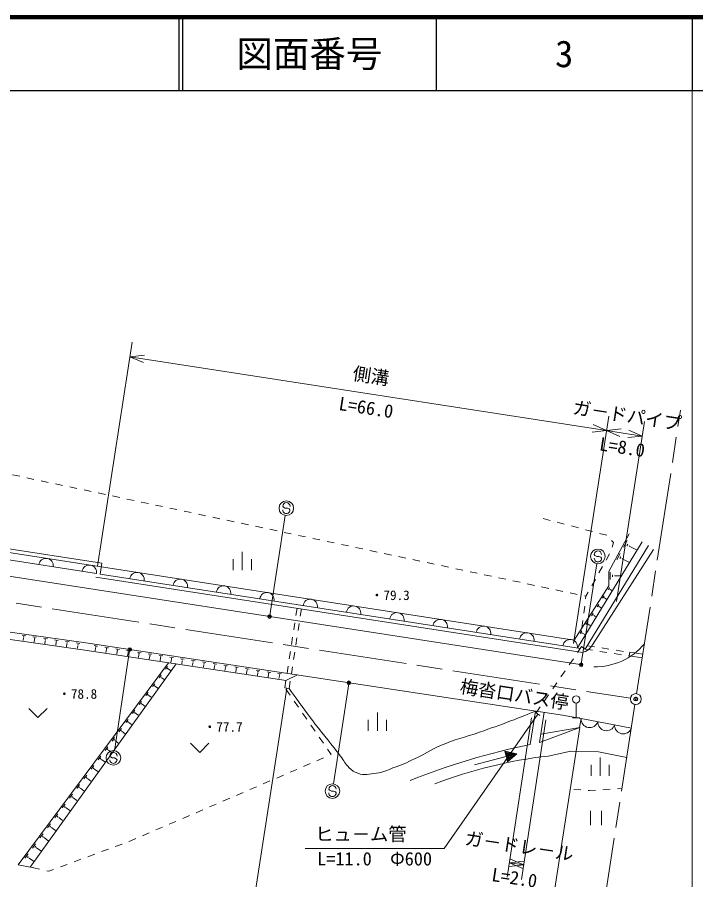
# Model space of a CAD drawing. Units: millimetres, scale not verified. Extents: x 40000 to 680000, y 20000 to 380000.
# Drawn here: x 486644 to 579500, y 262012 to 380000 of the extents above; entities that cross this region are included whole.
import ezdxf
from ezdxf.enums import TextEntityAlignment as Align

# ---------------------------------------------------------------- set-up
doc = ezdxf.new("R2010")
doc.units = ezdxf.units.MM
doc.header["$LTSCALE"] = 1000
doc.header["$PDMODE"] = 32
doc.header["$PDSIZE"] = 500
doc.linetypes.add('CHAIN', pattern=[18.5, 12, -1.5, 3.5, -1.5])
for name, color, linetype, lineweight in [('M-BGD', 7, 'Continuous', 13), ('M-BMK', 2, 'CHAIN', 13), ('M-BMK-SRVR', 3, 'Continuous', 13), ('M-STR-HTXT', 7, 'Continuous', 13), ('M-STR-STRC', 7, 'Continuous', 13), ('M-TTL', 2, 'Continuous', 140), ('M-TTL-BAND', 7, 'Continuous', 13), ('M-TTL-LINE', 7, 'Continuous', 25)]:
    doc.layers.add(name, color=color, linetype=linetype, lineweight=lineweight)
doc.layers.add('M-OTRS', color=6, linetype='Continuous')
doc.layers.add('M-TTL-TXT', color=7, linetype='Continuous')
doc.styles.add('@ＭＳ ゴシック', font='')
doc.styles.add('ＭＳ ゴシック', font='')
doc.styles.get('@ＭＳ ゴシック').set_extended_font_data('@MS Gothic')
doc.styles.get('ＭＳ ゴシック').set_extended_font_data('MS Gothic')

msp = doc.modelspace()

# ---------------------------------------------------------------- linework, layer by layer
at = {"layer": 'M-BGD'}
for p, q in [((485998, 317409), (486976, 317202)), ((487954, 316994), (488933, 316787)), ((489911, 316580), (490889, 316373)), ((491868, 316166), (492846, 315959)), ((493824, 315752), (494803, 315544)), ((495781, 315337), (496759, 315130)), ((497737, 314923), (498716, 314716)), ((499694, 314509), (500672, 314301)), ((501651, 314094), (502629, 313887)), ((503607, 313680), (504586, 313473)), ((505564, 313266), (506542, 313058)), ((507521, 312851), (508499, 312644)), ((509477, 312437), (510455, 312230)), ((511434, 312023), (512412, 311815)), ((513390, 311608), (514369, 311401)), ((515347, 311194), (516325, 310987)), ((517304, 310780), (518282, 310572)), ((519260, 310365), (520239, 310158)), ((559571, 311167), (558603, 311420)), ((561505, 310661), (560538, 310914)), ((563440, 310154), (562473, 310407)), ((521217, 309951), (522195, 309744)), ((523173, 309537), (524152, 309329)), ((565375, 309648), (564408, 309901)), ((567310, 309141), (566342, 309394)), ((570372, 309317), (567607, 304168)), ((477473, 308019), (562865, 294807)), ((477594, 308506), (498212, 305316)), ((525130, 309122), (526108, 308915)), ((527087, 308708), (528065, 308501)), ((529043, 308294), (530022, 308086)), ((563305, 293727), (572182, 308254)), ((568221, 308128), (567979, 308420)), ((568051, 307531), (568221, 308128)), ((570108, 308403), (569623, 307500)), ((497488, 303911), (477229, 307045)), ((517432, 304377), (517432, 306877)), ((531000, 307879), (531978, 307672)), ((532957, 307465), (533935, 307258)), ((534913, 307051), (535891, 306844)), ((564375, 293561), (573035, 307733)), ((565364, 294162), (573722, 307202)), ((570197, 307919), (570076, 307693)), ((570423, 307689), (570392, 307632)), ((570407, 307661), (571382, 307137)), ((516182, 304377), (516182, 305877)), ((518682, 304377), (518682, 305877)), ((536870, 306636), (537848, 306429)), ((538826, 306222), (539805, 306015)), ((540783, 305808), (541761, 305601)), ((567226, 305723), (567714, 306595)), ((569157, 306632), (568698, 305778)), ((569241, 306174), (569126, 305961)), ((569454, 305956), (569425, 305903)), ((569440, 305930), (570347, 305443)), ((478589, 304608), (563665, 291445)), ((498212, 305316), (497982, 303834)), ((542740, 305393), (543718, 305186)), ((544696, 304979), (545675, 304772)), ((546653, 304565), (547631, 304358)), ((566250, 303977), (566738, 304850)), ((497412, 303416), (564007, 293113)), ((563716, 293664), (497982, 303834)), ((548609, 304150), (549588, 303943)), ((550566, 303736), (551544, 303529)), ((552523, 303322), (553501, 303115)), ((567607, 304168), (567607, 302213)), ((567807, 304106), (567807, 303086)), ((568113, 303723), (568113, 303468)), ((568419, 303627), (568419, 303564)), ((568419, 303596), (569235, 303596)), ((554479, 302907), (555458, 302700)), ((556436, 302493), (557414, 302286)), ((558393, 302079), (559371, 301872)), ((567607, 302213), (562865, 294807)), ((565274, 302231), (565762, 303104)), ((560349, 301664), (561327, 301457)), ((562306, 301250), (563284, 301043)), ((564469, 300792), (564786, 301358)), ((567710, 302004), (567506, 301685)), ((567729, 301823), (567678, 301744)), ((567806, 301732), (567793, 301712)), ((567799, 301722), (567996, 301596)), ((564262, 300836), (564469, 300792)), ((564426, 300444), (564469, 300792)), ((566966, 300842), (566754, 300511)), ((566986, 300654), (566933, 300571)), ((567065, 300559), (567052, 300539)), ((567059, 300549), (567273, 300412)), ((465324, 298768), (496020, 294423)), ((524942, 299157), (524789, 298169)), ((525535, 299065), (525382, 298077)), ((564179, 298459), (564302, 299451)), ((566214, 299667), (565994, 299324)), ((566234, 299472), (566179, 299386)), ((566317, 299374), (566303, 299353)), ((566310, 299363), (566541, 299215)), ((563932, 296474), (564056, 297467)), ((565454, 298480), (565226, 298124)), ((565475, 298278), (565418, 298189)), ((565560, 298176), (565546, 298154)), ((565553, 298165), (565802, 298006)), ((524636, 297180), (524483, 296192)), ((525229, 297089), (525076, 296100)), ((564686, 297280), (564450, 296912)), ((564708, 297071), (564649, 296979)), ((564796, 296966), (564781, 296943)), ((564789, 296954), (565055, 296784)), ((487799, 295385), (487304, 295455)), ((487509, 295123), (487453, 294727)), ((487592, 295263), (487468, 295280)), ((487524, 295121), (487494, 295125)), ((489284, 295175), (488789, 295245)), ((489077, 295053), (488953, 295070)), ((490769, 294965), (490274, 295035)), ((524331, 295204), (524178, 294216)), ((524923, 295112), (524771, 294124)), ((563909, 296068), (563666, 295687)), ((563932, 295852), (563871, 295756)), ((564024, 295743), (564008, 295719)), ((564016, 295731), (564301, 295548)), ((485031, 294969), (495875, 293434)), ((488994, 294913), (488938, 294517)), ((489010, 294911), (488979, 294915)), ((490479, 294703), (490423, 294307)), ((490562, 294842), (490439, 294860)), ((490495, 294700), (490464, 294705)), ((492254, 294754), (491759, 294825)), ((491965, 294492), (491909, 294096)), ((492048, 294632), (491924, 294650)), ((491980, 294490), (491949, 294495)), ((493739, 294544), (493244, 294614)), ((493450, 294282), (493394, 293886)), ((493533, 294422), (493409, 294440)), ((493465, 294280), (493434, 294284)), ((495225, 294334), (494730, 294404)), ((494935, 294072), (494879, 293676)), ((495018, 294212), (494894, 294229)), ((494950, 294070), (494920, 294074)), ((496020, 294423), (561275, 284529)), ((497660, 293973), (497166, 294047)), ((497452, 293853), (497328, 293871)), ((499142, 293748), (498648, 293823)), ((563879, 293901), (563314, 293077)), ((563879, 293901), (564374, 293562)), ((564658, 294024), (565646, 293871)), ((495875, 293434), (523467, 289251)), ((497368, 293714), (497308, 293319)), ((497383, 293711), (497352, 293716)), ((498850, 293489), (498790, 293095)), ((498934, 293628), (498811, 293647)), ((498866, 293487), (498835, 293492)), ((500624, 293523), (500131, 293598)), ((500332, 293265), (500273, 292871)), ((500416, 293403), (500293, 293422)), ((500348, 293262), (500317, 293267)), ((502105, 293299), (501612, 293373)), ((501814, 293040), (501754, 292647)), ((501898, 293179), (501775, 293197)), ((501829, 293038), (501799, 293043)), ((503586, 293074), (503094, 293149)), ((503295, 292816), (503236, 292423)), ((503379, 292954), (503256, 292973)), ((503311, 292814), (503280, 292818)), ((505067, 292850), (504575, 292924)), ((504860, 292730), (504737, 292749)), ((506547, 292625), (506056, 292700)), ((524025, 293227), (523872, 292239)), ((524618, 293136), (524465, 292147)), ((564376, 293562), (565364, 293409)), ((566352, 293256), (567341, 293103)), ((566635, 293718), (567623, 293565)), ((568329, 292950), (569317, 292797)), ((568611, 293412), (569599, 293259)), ((570305, 292644), (570388, 292631)), ((570388, 292631), (570465, 293125)), ((572168, 292356), (570388, 292631)), ((572245, 292850), (570465, 293125)), ((486756, 264052), (507339, 291696)), ((508381, 291538), (488408, 263754)), ((504776, 292592), (504717, 292200)), ((504791, 292589), (504761, 292594)), ((506257, 292367), (506197, 291976)), ((506340, 292506), (506217, 292524)), ((506272, 292365), (506241, 292370)), ((508027, 292401), (507536, 292475)), ((507737, 292143), (507677, 291752)), ((507820, 292281), (507698, 292300)), ((507752, 292141), (507721, 292146)), ((509506, 292176), (509016, 292251)), ((509216, 291919), (509157, 291529)), ((509300, 292057), (509177, 292076)), ((509232, 291917), (509201, 291922)), ((510985, 291952), (510495, 292027)), ((510695, 291695), (510636, 291305)), ((510779, 291833), (510656, 291852)), ((510711, 291693), (510680, 291698)), ((512464, 291728), (511974, 291802)), ((512174, 291471), (512115, 291082)), ((512258, 291609), (512135, 291627)), ((512189, 291469), (512159, 291474)), ((513942, 291504), (513452, 291578)), ((562748, 292252), (562182, 291427)), ((506938, 290823), (507223, 291206)), ((507160, 290881), (507231, 290977)), ((507302, 290832), (507319, 290856)), ((507310, 290844), (507603, 290626)), ((513652, 291247), (513594, 290859)), ((513736, 291385), (513614, 291403)), ((513668, 291245), (513637, 291250)), ((515419, 291280), (514930, 291354)), ((515130, 291024), (515072, 290636)), ((515214, 291161), (515092, 291180)), ((515146, 291021), (515115, 291026)), ((516897, 291056), (516408, 291130)), ((516608, 290800), (516549, 290412)), ((516691, 290937), (516569, 290956)), ((516623, 290797), (516593, 290802)), ((518374, 290832), (517885, 290906)), ((518085, 290576), (518026, 290189)), ((518168, 290713), (518046, 290732)), ((518100, 290574), (518070, 290578)), ((519850, 290608), (519362, 290682)), ((519562, 290352), (519503, 289966)), ((519645, 290490), (519523, 290508)), ((519577, 290350), (519547, 290355)), ((521326, 290384), (520839, 290458)), ((521121, 290266), (520999, 290284)), ((523719, 291251), (523566, 290263)), ((524312, 291159), (524159, 290171)), ((561617, 290603), (561051, 289778)), ((506050, 289630), (506342, 290023)), ((506277, 289689), (506350, 289788)), ((506422, 289639), (506441, 289663)), ((506432, 289651), (506738, 289423)), ((521038, 290129), (520980, 289743)), ((521053, 290127), (521023, 290131)), ((522802, 290161), (522315, 290234)), ((522514, 289905), (522456, 289520)), ((522597, 290042), (522475, 290061)), ((522529, 289903), (522499, 289908)), ((523413, 289274), (523260, 288286)), ((523413, 289274), (524992, 290031)), ((524006, 289183), (523853, 288194)), ((505154, 288426), (505454, 288829)), ((505387, 288488), (505462, 288588)), ((505536, 288435), (505555, 288461)), ((505545, 288448), (505866, 288210)), ((523260, 288286), (523853, 288194)), ((523976, 287255), (523406, 288076)), ((560485, 288954), (559919, 288129)), ((504250, 287213), (504558, 287626)), ((504489, 287276), (504566, 287379)), ((504642, 287222), (504661, 287248)), ((504652, 287235), (504986, 286986)), ((559354, 287304), (558788, 286480)), ((503339, 285989), (503654, 286413)), ((503584, 286053), (503663, 286159)), ((503741, 285999), (503760, 286025)), ((503751, 286012), (504099, 285752)), ((525116, 285611), (524546, 286433)), ((558222, 285655), (557657, 284831)), ((488232, 285451), (489482, 284201)), ((490732, 285451), (489482, 284201)), ((502420, 284755), (502743, 285189)), ((502671, 284821), (502752, 284930)), ((502832, 284765), (502852, 284792)), ((502842, 284778), (503205, 284508)), ((526256, 283968), (525686, 284790)), ((535930, 282379), (535930, 284879)), ((557547, 285095), (556854, 280529)), ((557657, 284831), (558151, 284491)), ((558733, 284915), (558106, 280781)), ((561275, 284529), (563804, 284057)), ((501494, 283511), (501824, 283955)), ((501751, 283578), (501834, 283689)), ((501915, 283521), (501936, 283549)), ((501925, 283535), (502303, 283254)), ((534680, 282379), (534680, 283879)), ((537180, 282379), (537180, 283879)), ((563804, 284057), (563580, 282859)), ((563804, 284057), (570685, 282770)), ((500559, 282256), (500898, 282711)), ((500823, 282325), (500907, 282439)), ((500991, 282266), (501012, 282295)), ((501001, 282281), (501393, 281989)), ((527396, 282325), (526826, 283147)), ((558106, 280781), (563618, 282852)), ((563618, 282852), (558281, 281931)), ((563618, 282852), (558878, 252216)), ((499617, 280991), (499964, 281456)), ((499887, 281062), (499973, 281178)), ((500059, 281001), (500080, 281030)), ((500070, 281016), (500476, 280713)), ((528536, 280682), (527966, 281503)), ((498667, 279715), (499022, 280191)), ((498943, 279787), (499032, 279906)), ((499119, 279726), (499141, 279755)), ((499130, 279740), (499551, 279427)), ((510368, 280689), (511618, 279439)), ((512868, 280689), (511618, 279439)), ((529607, 279138), (529106, 279860)), ((497709, 278429), (498072, 278915)), ((497991, 278502), (498082, 278624)), ((498171, 278439), (498194, 278470)), ((498182, 278454), (498619, 278130)), ((527659, 278300), (528578, 278695)), ((529496, 279090), (529607, 279138)), ((549205, 277744), (553565, 278857)), ((553751, 278131), (553380, 279584)), ((553380, 279584), (555019, 279228)), ((553598, 279537), (553405, 279487)), ((553817, 279489), (553429, 279390)), ((554035, 279442), (553454, 279293)), ((554254, 279394), (553479, 279196)), ((554472, 279347), (553504, 279100)), ((554691, 279300), (553528, 279003)), ((554909, 279252), (553553, 278906)), ((554934, 279155), (553578, 278809)), ((554765, 279009), (553602, 278712)), ((554596, 278863), (553627, 278615)), ((554427, 278716), (553652, 278518)), ((554258, 278570), (553677, 278421)), ((555019, 279228), (553751, 278131)), ((559303, 278937), (562398, 279617)), ((562398, 279617), (566172, 279504)), ((566172, 279504), (570064, 278754)), ((566419, 276222), (566419, 278722)), ((496743, 277131), (497114, 277629)), ((497032, 277207), (497124, 277331)), ((525822, 277510), (526740, 277905)), ((554089, 278423), (553701, 278324)), ((553920, 278277), (553726, 278228)), ((565169, 276222), (565169, 277722)), ((567669, 276222), (567669, 277722)), ((495769, 275823), (496148, 276331)), ((497215, 277142), (497239, 277173)), ((497227, 277158), (497679, 276821)), ((522147, 275929), (523066, 276325)), ((523985, 276720), (524903, 277115)), ((494787, 274504), (495174, 275023)), ((496064, 275900), (496158, 276027)), ((496252, 275834), (496275, 275866)), ((496264, 275850), (496730, 275502)), ((520310, 275139), (521229, 275534)), ((495088, 274582), (495185, 274712)), ((495280, 274515), (495304, 274548)), ((495292, 274531), (495774, 274172)), ((516635, 273559), (517554, 273954)), ((518473, 274349), (519391, 274744)), ((562796, 274366), (563794, 274305)), ((564792, 274244), (564960, 274233)), ((564960, 274233), (565790, 274279)), ((566789, 274333), (567787, 274387)), ((568786, 274441), (569402, 274475)), ((493797, 273173), (494192, 273704)), ((494104, 273254), (494203, 273386)), ((494300, 273185), (494325, 273218)), ((494312, 273202), (494810, 272831)), ((514798, 272769), (515717, 273164)), ((492798, 271832), (493201, 272374)), ((493111, 271914), (493212, 272049)), ((493312, 271844), (493337, 271878)), ((493324, 271861), (493838, 271479)), ((511124, 271188), (512042, 271583)), ((512961, 271979), (513879, 272374)), ((565093, 271462), (565093, 269462)), ((566593, 271462), (566593, 269462)), ((491791, 270479), (492202, 271032)), ((492111, 270563), (492214, 270701)), ((492315, 270491), (492341, 270526)), ((492328, 270509), (492857, 270115)), ((509286, 270398), (510205, 270793)), ((490775, 269115), (491195, 269679)), ((491102, 269201), (491207, 269342)), ((491310, 269127), (491337, 269163)), ((491324, 269145), (491868, 268740)), ((505612, 268818), (506530, 269213)), ((507449, 269608), (508368, 270003)), ((489751, 267740), (490179, 268315)), ((490084, 267827), (490191, 267971)), ((503774, 268028), (504693, 268423)), ((488718, 266352), (489155, 266940)), ((490297, 267752), (490324, 267788)), ((490311, 267770), (490871, 267353)), ((500057, 266554), (500995, 266902)), ((501932, 267250), (502172, 267338)), ((502172, 267338), (502856, 267633)), ((487677, 264954), (488123, 265553)), ((489058, 266442), (489168, 266588)), ((489275, 266365), (489303, 266402)), ((489289, 266384), (489866, 265954)), ((496307, 265163), (497244, 265511)), ((498182, 265858), (499120, 266206)), ((488024, 265045), (488135, 265194)), ((488245, 264967), (488273, 265004)), ((488259, 264986), (488852, 264544)), ((494432, 264467), (495369, 264815)), ((486756, 264052), (488906, 263665)), ((488724, 263697), (488906, 263665)), ((488906, 263665), (489699, 263475)), ((490671, 263243), (490951, 263176)), ((490951, 263176), (491619, 263424)), ((492557, 263772), (493494, 264119))]:
    msp.add_line(p, q, dxfattribs=at)
for centre, radius, start, end in [((490571, 304981), 1000, 351.20482, 171.20482), ((496500, 304063), 1000, 351.20482, 171.20482), ((503022, 303054), 1000, 351.20482, 171.20482), ((508952, 302137), 1000, 351.20482, 171.20482), ((514881, 301219), 1000, 351.20482, 171.20482), ((520811, 300302), 1000, 351.20482, 171.20482), ((526740, 299385), 1000, 351.20482, 171.20482), ((532670, 298467), 1000, 351.20482, 171.20482), ((538599, 297550), 1000, 351.20482, 171.20482), ((544529, 296632), 1000, 351.20482, 171.20482), ((550458, 295715), 1000, 351.20482, 171.20482), ((556387, 294798), 1000, 351.20482, 171.20482), ((562317, 293880), 1000, 351.20482, 171.20482), ((563603, 295038), 1967, 281.85623, 333.55862), ((565776, 299824), 8675, 268.61081, 320.50477), ((564982, 284006), 1178, 177.53912, 341.27891), ((567275, 283577), 1178, 177.53912, 341.27891), ((569569, 283148), 1178, 177.53912, 341.27891), ((576956, 183754), 98841, 101.7341, 111.69065), ((566517, 216111), 63239, 96.55041, 111.0624)]:
    msp.add_arc(centre, radius, start, end, dxfattribs=at)
msp.add_open_spline([(557547, 285095), (555928, 284417), (555497, 284241), (554169, 283729), (552519, 283093), (551578, 282783), (549909, 282199), (547821, 281468), (546585, 281237), (544551, 280368), (543123, 279758), (542424, 279205), (541023, 278538), (539892, 277999), (539236, 277742), (538061, 277306), (537190, 276983), (536720, 276683), (535798, 276574), (534804, 276457), (534183, 276253), (533235, 276574), (532720, 276749), (532471, 276971), (532070, 277340), (531510, 277855), (531370, 278300), (530905, 278904), (529550, 280663), (528723, 281596), (527378, 283363), (525963, 285222), (525521, 285847), (523853, 288194)], degree=3, knots=[0, 0, 0, 0, 1, 1, 1, 2, 2, 2, 3, 3, 3, 4, 4, 4, 5, 5, 5, 6, 6, 6, 7, 7, 7, 8, 8, 8, 9, 9, 9, 10, 10, 10, 11, 11, 11, 11], dxfattribs=at)
at = {"layer": 'M-BMK'}
for p, q in [((571411, 287464), (577413, 326253)), ((473146, 301909), (570555, 286838)), ((571182, 285982), (565180, 247193))]:
    msp.add_line(p, q, dxfattribs=at)
at = {"layer": 'M-BMK-SRVR'}
msp.add_circle((571297, 286723), 750, dxfattribs=at)
msp.add_point((571297, 286723), dxfattribs=at)
msp.add_point((571297, 286723), dxfattribs=at)
msp.add_point((571297, 286723), dxfattribs=at)
at = {"layer": 'M-OTRS'}
msp.add_point((571297, 286723), dxfattribs=at)
at = {"layer": 'M-STR-HTXT'}
for p, q in [((497641, 304899), (502381, 335534)), ((504064, 333774), (502075, 333558)), ((567299, 323466), (502075, 333558)), ((502075, 333558), (503905, 332751)), ((562789, 294313), (567605, 325443)), ((565311, 323250), (567299, 323466)), ((567299, 323466), (565469, 324273)), ((518744, 257416), (523557, 288240)), ((545047, 266295), (557904, 284661)), ((526047, 266295), (545047, 266295))]:
    msp.add_line(p, q, dxfattribs=at)
at = {"layer": 'M-STR-STRC'}
for p, q in [((568674, 300076), (572482, 324688)), ((569288, 323682), (567299, 323466)), ((567299, 323466), (572177, 322712)), ((567299, 323466), (569129, 322659)), ((572177, 322712), (570347, 323518)), ((570188, 322495), (572177, 322712)), ((523072, 312984), (522973, 313102)), ((523317, 312844), (523072, 312984)), ((523618, 312842), (523317, 312844)), ((523863, 312730), (523618, 312842)), ((523969, 312594), (523863, 312730)), ((521197, 298168), (523315, 311855)), ((565711, 306387), (565612, 306505)), ((565956, 306247), (565711, 306387)), ((566257, 306245), (565956, 306247)), ((566502, 306133), (566257, 306245)), ((566608, 305997), (566502, 306133)), ((563836, 291571), (565954, 305258)), ((502025, 293361), (499948, 279668)), ((532011, 288815), (529935, 275121)), ((563126, 284183), (563126, 286183)), ((557001, 284166), (553694, 262355)), ((558979, 283866), (555672, 262055)), ((562626, 284183), (563626, 284183)), ((499403, 278820), (499304, 278938)), ((499648, 278680), (499403, 278820)), ((499949, 278678), (499648, 278680)), ((500194, 278566), (499949, 278678)), ((500300, 278430), (500194, 278566)), ((529389, 274273), (529290, 274391)), ((529634, 274134), (529389, 274273)), ((529935, 274131), (529634, 274134)), ((530180, 274020), (529935, 274131)), ((530286, 273883), (530180, 274020)), ((555982, 264555), (553994, 264332)), ((553994, 264332), (555971, 264032)), ((553994, 264332), (555826, 263531)), ((555971, 264032), (554139, 264834)), ((553984, 263810), (555971, 264032))]:
    msp.add_line(p, q, dxfattribs=at)
for centre, radius in [((523468, 312843), 1000), ((566107, 306246), 1000), ((521174, 298020), 150), ((521174, 298020), 120), ((521174, 298020), 90), ((521174, 298020), 60), ((521174, 298020), 30), ((502047, 293510), 150), ((502047, 293510), 120), ((502047, 293510), 90), ((502047, 293510), 60), ((502047, 293510), 30), ((563813, 291422), 150), ((563813, 291422), 120), ((563813, 291422), 90), ((563813, 291422), 60), ((563813, 291422), 30), ((532033, 288963), 150), ((532033, 288963), 120), ((532033, 288963), 90), ((532033, 288963), 60), ((532033, 288963), 30), ((563126, 286683), 500), ((499798, 278679), 1000), ((529785, 274133), 1000)]:
    msp.add_circle(centre, radius, dxfattribs=at)
for centre, start, end in [((523473, 313098), 359.55488, 179.55488), ((523469, 312598), 179.55488, 359.55488), ((566112, 306501), 359.55488, 179.55488), ((566108, 306001), 179.55488, 359.55488), ((499804, 278934), 359.55488, 179.55488), ((499800, 278434), 179.55488, 359.55488), ((529786, 273887), 179.55488, 359.55488), ((529790, 274387), 359.55488, 179.55488)]:
    msp.add_arc(centre, 500, start, end, dxfattribs=at)
for p in [(521174, 298020), (502047, 293510), (563813, 291422), (532033, 288963)]:
    msp.add_point(p, dxfattribs=at)
at = {"layer": 'M-TTL'}
msp.add_line((680000, 380000), (40000, 380000), dxfattribs=at)
at = {"layer": 'M-TTL-BAND'}
msp.add_line((579000, 20000), (579000, 370000), dxfattribs=at)
at = {"layer": 'M-TTL-LINE'}
for p, q in [((508747, 380000), (508747, 370000)), ((509247, 380000), (509247, 370000)), ((543997, 380000), (543997, 370000)), ((579000, 380000), (579000, 370000)), ((40000, 370000), (680000, 370000))]:
    msp.add_line(p, q, dxfattribs=at)

# ---------------------------------------------------------------- texts
at = {"layer": 'M-BGD', "style": 'ＭＳ ゴシック'}
for s, p in [('・79.3', (534962, 300936)), ('・78.8', (492189, 287430)), ('・77.7', (512093, 282920))]:
    msp.add_text(s, height=1320, dxfattribs=at).set_placement(p, align=Align.MIDDLE_LEFT)
at = {"layer": 'M-STR-HTXT', "style": 'ＭＳ ゴシック'}
msp.add_text('側溝', height=1833, rotation=351.205, dxfattribs=at).set_placement((534840, 329500), align=Align.BOTTOM_CENTER)
at = {"layer": 'M-STR-HTXT', "style": '@ＭＳ ゴシック'}
msp.add_text('L=66.0', height=1833, rotation=351.205, dxfattribs=at).set_placement((534534, 327524), align=Align.TOP_CENTER)
at = {"layer": 'M-STR-HTXT', "style": 'ＭＳ ゴシック'}
msp.add_text('ヒュ－ム管', height=1833, dxfattribs=at).set_placement((527422, 266795), align=Align.BOTTOM_LEFT)
msp.add_text('L=11.0\u3000Φ600', height=1833, dxfattribs=at).set_placement((535547, 265795), align=Align.TOP_CENTER)
at = {"layer": 'M-STR-STRC', "style": 'ＭＳ ゴシック'}
for s, rotation, p in [('ガ－ドパイプ', 351.205, (569891, 324077)), ('ガ－ドレ－ル', 351.378, (555133, 265171))]:
    msp.add_text(s, height=1833, rotation=rotation, dxfattribs=at).set_placement(p, align=Align.BOTTOM_CENTER)
at = {"layer": 'M-STR-STRC', "style": '@ＭＳ ゴシック'}
for s, rotation, p in [('L=8.0', 351.205, (569585, 322101)), ('L=2.0', 351.378, (554833, 263194))]:
    msp.add_text(s, height=1833, rotation=rotation, dxfattribs=at).set_placement(p, align=Align.TOP_CENTER)
at = {"layer": 'M-STR-STRC', "style": 'ＭＳ ゴシック'}
msp.add_text('梅沓口バス停', height=1833, rotation=351.205, dxfattribs=at).set_placement((547275, 288508), align=Align.MIDDLE_LEFT)
at = {"layer": 'M-TTL-TXT', "style": 'ＭＳ ゴシック'}
for s, p in [('図面番号', (526622, 375000)), ('3', (561497, 375000))]:
    msp.add_text(s, height=3666, dxfattribs=at).set_placement(p, align=Align.MIDDLE_CENTER)

doc.saveas('drawing.dxf')
